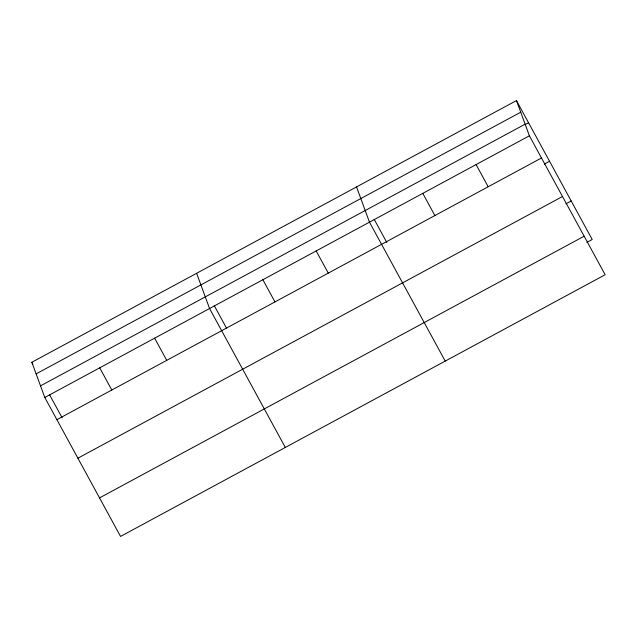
<?xml version="1.0" encoding="UTF-8"?>
<svg xmlns="http://www.w3.org/2000/svg" width="637" height="637" viewBox="0 0 637 637"><rect width="100%" height="100%" fill="white"/><g stroke="black" fill="none" stroke-linecap="round" stroke-linejoin="round"><path stroke-width="0.96" d="M516.456 100.574L529.395 135.8L605.15 274.738L120.544 536.426L44.797 397.488L31.85 362.262L516.456 100.574L592.203 239.512L586.964 242.347M36.118 373.887L520.724 112.2M40.521 385.863L525.127 124.175M525.055 124.645L528.551 122.758M44.797 397.488L529.395 135.8M56.892 419.672L541.49 157.984M544.309 164.123L549.556 161.288M77.897 458.194L562.503 196.514M565.959 203.816L571.198 200.981M99.539 497.895L584.145 236.208M476.094 164.585L488.189 186.768M422.785 193.369L434.88 215.553M374.23 219.391L386.834 242.506M445.231 361.099L369.476 222.154L356.537 186.936M316.175 250.946L328.27 273.122M262.866 279.731L274.961 301.914M214.311 305.744L226.446 328.007M285.312 447.453L209.557 308.515L196.618 273.289M154.64 338.167L166.735 360.351M99.714 367.828L111.809 390.011M31.85 362.262L32.782 363.966M49.543 394.717L62.147 417.832"/></g></svg>
